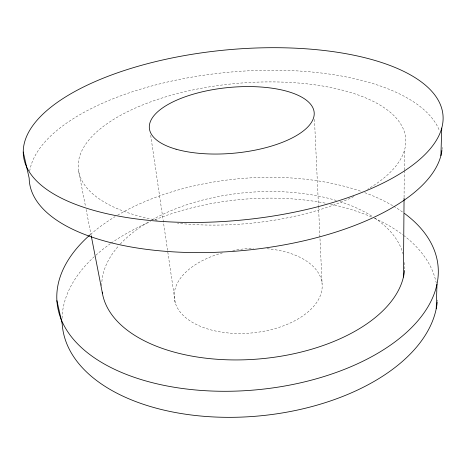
<?xml version="1.0" encoding="UTF-8"?>
<svg xmlns="http://www.w3.org/2000/svg" width="465" height="465" viewBox="0 0 465 465"><rect width="100%" height="100%" fill="white"/><g stroke="black" fill="none" stroke-linecap="round" stroke-linejoin="round"><path stroke-width="0.35" stroke-dasharray="2.33 1.74" d="M404.068 197.41L404.283 170.62M404.288 169.894L404.445 150.34M78.637 171.12L85.56 206.698M86.118 209.541L91.099 235.156M150.695 135.286L175.247 302.82M314.468 119.331L318.461 205.536M318.496 206.257L322.088 283.772M404.573 262.504A151.927 83.421 -5.2 0 1 404.567 269.747M101.736 285.731A151.927 83.421 -5.2 0 1 118.418 246.125M120.296 244.044A151.927 83.421 -5.2 0 1 149.091 221.584M152.276 219.759A151.927 83.421 -5.2 0 1 336.515 200.549M339.938 201.612A151.927 83.421 -5.2 0 1 373.006 216.888M374.697 218.015A151.927 83.421 -5.2 0 1 403.126 254.128M442.209 147.405A207.326 89.425 -5.5 0 1 442.023 149.637M29.679 171.201A207.326 89.425 -5.5 0 1 226.379 72.464A207.326 89.425 -5.5 0 1 439.599 131.066M437.408 300.024A188.325 108.607 -5.5 0 1 437.292 301.471M62.078 318.304A188.325 108.607 -5.5 0 1 95.348 255.692M95.889 255.204A188.325 108.607 -5.5 0 1 110.647 243.515M111.222 243.114A188.325 108.607 -5.5 0 1 150.91 221.462M154.915 219.806A188.325 108.607 -5.5 0 1 327.151 203.507M330.592 204.211A188.325 108.607 -5.5 0 1 371.721 217.068M374.435 218.265A188.325 108.607 -5.5 0 1 403.016 234.941M403.603 235.389A188.325 108.607 -5.5 0 1 436.269 283.034M90.565 234.395A191.371 105.898 -5.5 0 1 115.122 216.649M117.622 215.161A191.371 105.898 -5.5 0 1 362.101 191.714M364.758 192.667A191.371 105.898 -5.5 0 1 393.07 205.908M393.675 206.268A191.371 105.898 -5.5 0 1 402.655 212.116M266.997 248.746A74.243 42.199 -5.5 0 1 310.254 309.928A74.243 42.199 -5.5 0 1 190.435 321.135A74.243 42.199 -5.5 0 1 222.351 252.919M232.721 250.519A74.243 42.199 -5.5 0 1 253.477 248.339M157.228 220.259A164.395 70.279 -5.3 0 1 106.346 124.225A164.395 70.279 -5.3 0 1 340.671 89.745A164.395 70.279 -5.3 0 1 367.548 189.313M353.865 196.567A164.395 70.279 -5.3 0 1 177.525 223.206"/><path stroke-width="0.7" d="M403.422 277.07L404.062 198.137M436.222 308.743L436.972 284.237M440.907 155.641L441.75 128.078A210.744 85.409 -5.5 0 0 149.596 63.141A210.744 85.409 -5.5 0 0 108.2 214.005A210.744 85.409 -5.5 0 0 441.75 128.078M23.25 152.014L29.173 178.165A207.326 89.425 -5.5 0 0 230.518 251.548A207.326 89.425 -5.5 0 0 441.93 150.387M56.899 300.605L62.205 324.018A188.325 108.607 -5.5 0 0 247.903 416.791A188.325 108.607 -5.5 0 0 437.222 302.198M91.239 235.871L102.463 293.508M404.486 213.441A191.371 105.898 -5.5 0 1 374.337 355.225A191.371 105.898 -5.5 0 1 121.551 372.453A191.371 105.898 -5.5 0 1 90.018 234.871M404.504 270.479A151.927 83.421 -5.2 0 1 255.407 359.242A151.927 83.421 -5.2 0 1 102.23 292.107M176.055 149.207A82.782 32.945 -5.5 0 0 312.271 120.952A82.782 32.945 -5.5 0 0 206.96 90.78A82.782 32.945 -5.5 0 0 176.055 149.207"/></g></svg>
